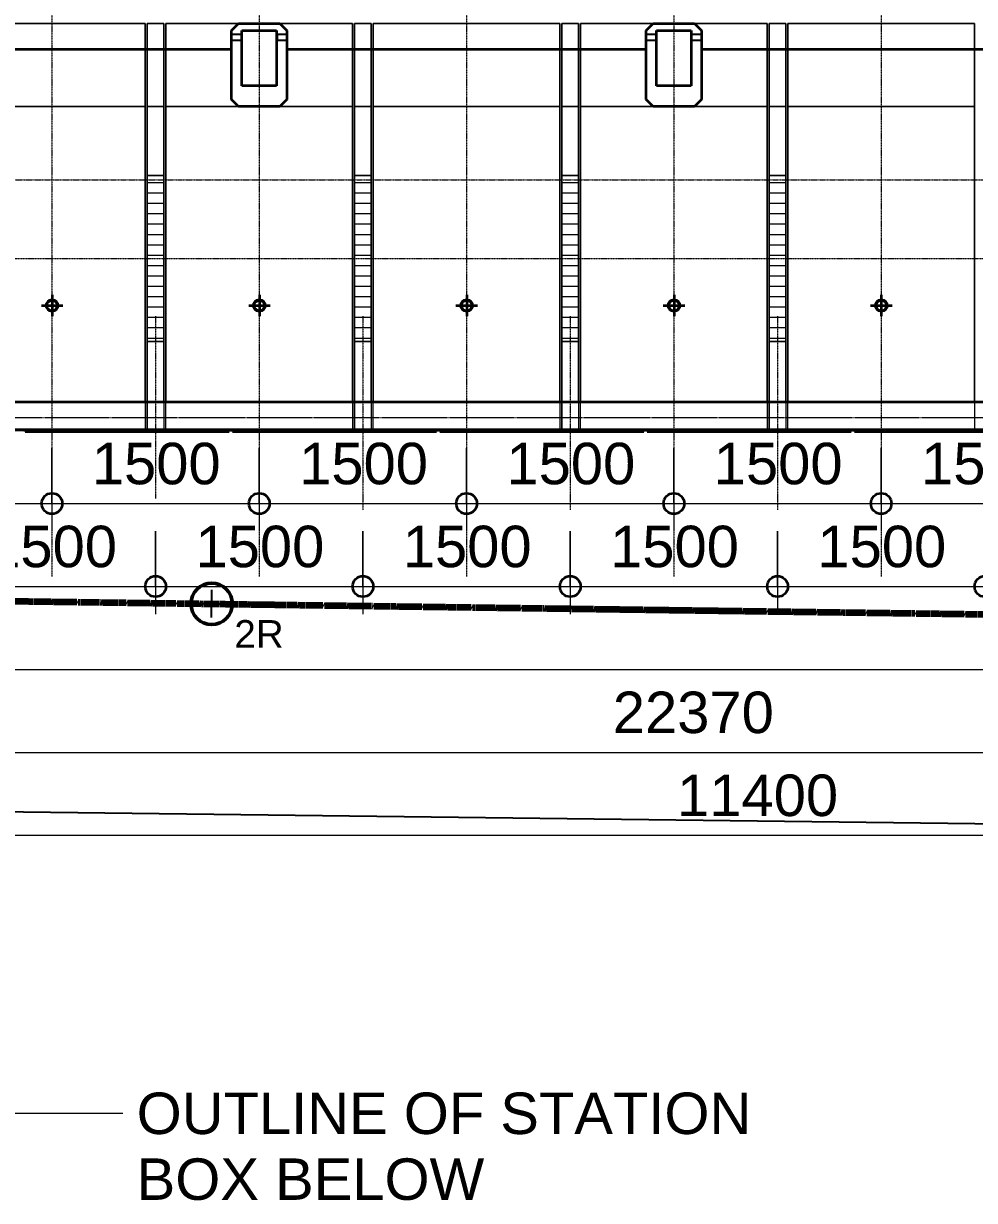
# Model space of a CAD drawing. Header units: millimetres. Extents: x -712454 to -640739, y -26917 to 7174.
# Drawn here: x -675888 to -669007, y -25697 to -17183 of the extents above; entities that cross this region are included whole.
import ezdxf

# ---------------------------------------------------------------- set-up
doc = ezdxf.new("R2010")
doc.units = ezdxf.units.MM
for name, pattern in [('DPA_Grid _ Level 100', [10, 5.5, -1.6, 1.3, -1.6]), ('DPA_Hidden 100', [7.2, 4.7, -2.5]), ('DPA_Hidden 50', [3, 2, -1]), ('DPA_ROW', [32.5, 15, -2.5, 5, -2.5, 5, -2.5])]:
    doc.linetypes.add(name, pattern=pattern)
for name, color, linetype, lineweight in [('A-ANNO-DIMS', 1, 'Continuous', 9), ('A-ANNO-DIMS-100', 1, 'Continuous', 9), ('A-ANNO-NOTE', 3, 'Continuous', 25), ('A-COLS-E', 1, 'Continuous', 35), ('A-COLS-HDLN', 2, 'Continuous', 9), ('A-DETL', 1, 'Continuous', 70), ('A-DETL-GENF', 2, 'Continuous', 25), ('A-FLOR-E', 2, 'Continuous', 35), ('A-GLAZ-CURT', 2, 'Continuous', 9), ('A-MASS', 2, 'Continuous', 35), ('C-PROP-LINE', 10, 'DPA_ROW', 100), ('E-LITE-EQPM', 2, 'Continuous', 35), ('G-ANNO-TEXT', 3, 'Continuous', 9), ('S-GRID', 251, 'Continuous', 9), ('WALL-E', 2, 'Continuous', 35)]:
    doc.layers.add(name, color=color, linetype=linetype, lineweight=lineweight)
doc.styles.add('Arial_2', font='arial.ttf', dxfattribs={"height": 300})
doc.styles.add('Arial_3', font='arial.ttf', dxfattribs={"height": 200})
doc.dimstyles.new('DPA-DIM-3_0_C-C', dxfattribs={"dimscale": 304.8, "dimtxt": 306.07782, "dimasz": 0.492126, "dimexe": 0.656168, "dimexo": 0.0625, "dimgap": 0.164042, "dimtad": 1, "dimdec": 0, "dimzin": 0, "dimdsep": 46, "dimtxsty": 'Arial_2', "dimblk1": 'DOTBLANK', "dimblk2": 'DOTBLANK', "dimsah": 1, "dimcen": 0.09, "dimdle": 0.656168, "dimadec": 8, "dimazin": 0, "dimtfac": 1, "dimtdec": 4, "dimtix": 1, "dimtmove": 0, "dimatfit": 3, "dimfxl": 1.312336, "dimfxlon": 1, "dimtvp": 1, "dimtolj": 1, "dimtzin": 0, "dimarcsym": 2})
doc.dimstyles.new('DPA-DIM-3_0_T-T', dxfattribs={"dimscale": 304.8, "dimtxt": 306.07782, "dimasz": 0.656168, "dimexe": 0.656168, "dimexo": 0.0625, "dimgap": 0.164042, "dimtad": 1, "dimdec": 0, "dimzin": 0, "dimdsep": 46, "dimtxsty": 'Arial_2', "dimblk1": 'OBLIQUE', "dimblk2": 'OBLIQUE', "dimsah": 1, "dimcen": 0.09, "dimdle": 0.656168, "dimadec": 8, "dimazin": 0, "dimtfac": 1, "dimtdec": 4, "dimtix": 1, "dimtmove": 0, "dimatfit": 3, "dimfxl": 1.312336, "dimfxlon": 1, "dimtvp": 1, "dimtolj": 1, "dimtzin": 0, "dimarcsym": 2})

# ---------------------------------------------------------------- blocks, each defined once
blk = doc.blocks.new('System Panel - Entrance Glazed 12mm-11964368-4213-01 ENLARGED ENTRANCE 3 GROUND LEVEL - REFLECTED CEILING PLAN')
at = {"layer": 'A-GLAZ-CURT'}
for p, q in [((-550, 6), (750, 6)), ((750, 6), (750, -6)), ((750, -6), (-550, -6))]:
    blk.add_line(p, q, dxfattribs=at)
blk = doc.blocks.new('System Panel - Entrance Glazed 12mm-V1-4213-01 ENLARGED ENTRANCE 3 GROUND LEVEL - REFLECTED CEILING PLAN')
at = {"layer": 'A-GLAZ-CURT'}
for p, q in [((-750, -6), (-750, 6)), ((-750, 6), (550, 6)), ((550, -6), (-750, -6))]:
    blk.add_line(p, q, dxfattribs=at)
blk = doc.blocks.new('DPA_Rectangular - 250 x 400 mm-11978455-4213-01 ENLARGED ENTRANCE 3 GROUND LEVEL - REFLECTED CEILING PLAN')
at = {"layer": 'A-COLS-E'}
for p, q in [((-200, -125), (-200, 125)), ((-200, 125), (200, 125)), ((200, 125), (200, -125)), ((200, -125), (-200, -125))]:
    blk.add_line(p, q, dxfattribs=at)
blk = doc.blocks.new('DPA_Rectangular Tuscan Column - Rectangular Tuscan Column-11935156-4213-01 ENLARGED ENTRANCE 3 GROUND LEVEL - REFLECTED CEILING PLAN')
at = {"layer": 'A-COLS-E'}
for p, q in [((-200, 250), (-150, 300)), ((-150, 300), (150, 300)), ((150, 300), (200, 250)), ((-200, -250), (-200, 250)), ((200, 250), (200, -250)), ((-150, -300), (-200, -250)), ((200, -250), (150, -300)), ((150, -300), (-150, -300))]:
    blk.add_line(p, q, dxfattribs=at)
at = {"layer": 'A-COLS-HDLN'}
for p, q in [((-200, 225), (-125, 225)), ((-200, 219), (-200, 225)), ((-131, 219), (-200, 219)), ((-200, 181), (-131, 181)), ((-200, 175), (-200, 181)), ((-125, 175), (-200, 175)), ((-131, 181), (-131, 219)), ((-125, 250), (125, 250)), ((-125, -150), (-125, 250)), ((-125, 225), (-125, 175)), ((125, 250), (125, -150)), ((125, 225), (200, 225)), ((125, 175), (125, 225)), ((200, 175), (125, 175)), ((131, 219), (131, 181)), ((200, 219), (131, 219)), ((131, 181), (200, 181)), ((200, 225), (200, 219)), ((200, 181), (200, 175)), ((125, -150), (-125, -150))]:
    blk.add_line(p, q, dxfattribs=at)
blk = doc.blocks.new('System Panel - Entrance Glazed 12mm-V23-4213-01 ENLARGED ENTRANCE 3 GROUND LEVEL - REFLECTED CEILING PLAN')
at = {"layer": 'A-GLAZ-CURT'}
for p, q in [((-550, 6), (750, 6)), ((750, 6), (750, -6)), ((750, -6), (-550, -6))]:
    blk.add_line(p, q, dxfattribs=at)
blk = doc.blocks.new('System Panel - Entrance Glazed 12mm-V24-4213-01 ENLARGED ENTRANCE 3 GROUND LEVEL - REFLECTED CEILING PLAN')
at = {"layer": 'A-GLAZ-CURT'}
for p, q in [((-750, -6), (-750, 6)), ((-750, 6), (550, 6)), ((550, -6), (-750, -6))]:
    blk.add_line(p, q, dxfattribs=at)
blk = doc.blocks.new('DPA_CP_Metal Ceiling Luminaire - Linear Luminaire Entrance-V46-4213-01 ENLARGED ENTRANCE 3 GROUND LEVEL - REFLECTED CEILING PLAN')
at = {"layer": 'A-GLAZ-CURT'}
h = blk.add_hatch(dxfattribs=at)
h.set_pattern_fill('FP_6', color=256, style=0, pattern_type=2)
h.set_pattern_definition([(0, (-679466.046, -16082.944), (0, -75), [])])
h.paths.add_polyline_path([(-680872.4, -16482.9), (-680872.4, -15282.9), (-680992.4, -15282.9), (-680992.4, -16482.9)])
for p, q in [((-680992.4, -15282.9), (-680992.4, -16482.9)), ((-680872.4, -15282.9), (-680992.4, -15282.9)), ((-680992.4, -15282.9), (-680872.4, -15282.9)), ((-680992.4, -16482.9), (-680992.4, -15282.9)), ((-680872.4, -16482.9), (-680872.4, -15282.9)), ((-680872.4, -15282.9), (-680872.4, -16482.9)), ((-680992.4, -16482.9), (-680872.4, -16482.9)), ((-680872.4, -16482.9), (-680992.4, -16482.9))]:
    blk.add_line(p, q, dxfattribs=at)
blk = doc.blocks.new('DPA_CP_Metal Ceiling Panel - Vertical Panel Entrance-12687177-4213-01 ENLARGED ENTRANCE 3 GROUND LEVEL - REFLECTED CEILING PLAN')
at = {"layer": 'A-GLAZ-CURT'}
for p, q in [((-679492.4, -17783), (-679372.4, -17783)), ((-679492.4, -17783), (-679492.4, -18283)), ((-679492.4, -17783), (-679492.4, -18283)), ((-679372.4, -17783), (-679492.4, -17783)), ((-679492.4, -17783), (-679372.4, -17783)), ((-679492.4, -18283), (-679492.4, -17783)), ((-679372.4, -17783), (-679372.4, -18283)), ((-679372.4, -18283), (-679372.4, -17783)), ((-679372.4, -17783), (-679372.4, -18283)), ((-679492.4, -18283), (-679372.4, -18283)), ((-679492.4, -18283), (-679372.4, -18283)), ((-679372.4, -18283), (-679492.4, -18283))]:
    blk.add_line(p, q, dxfattribs=at)
blk = doc.blocks.new('D1 - D1-12676964-4213-01 ENLARGED ENTRANCE 3 GROUND LEVEL - REFLECTED CEILING PLAN')
at = {"layer": 'A-DETL-GENF'}
for radius in [45, 40]:
    blk.add_circle((0, 0), radius, dxfattribs=at)
at = {"layer": 'E-LITE-EQPM'}
for p, q in [((-77.5, 0), (77.5, 0)), ((0, 77.5), (0, -77.5))]:
    blk.add_line(p, q, dxfattribs=at)
blk.add_circle((0, 0), 38, dxfattribs=at)
blk = doc.blocks.new('System Panel - DPA-AR_Metal Ceiling Rectangular Panel-V57-4213-01 ENLARGED ENTRANCE 3 GROUND LEVEL - REFLECTED CEILING PLAN')
at = {"layer": 'A-GLAZ-CURT'}
for p, q in [((-675007.4, -17183), (-676357.4, -17183)), ((-676357.4, -17183), (-676357.4, -17363.9)), ((-676357.4, -17363.9), (-676357.4, -17183)), ((-676357.4, -17183), (-675007.4, -17183)), ((-675007.4, -17363.9), (-675007.4, -17183)), ((-675007.4, -17183), (-675007.4, -17363.9)), ((-676357.4, -17375.9), (-676357.4, -17783)), ((-676357.4, -17783), (-676357.4, -17375.9)), ((-675007.4, -17783), (-675007.4, -17375.9)), ((-675007.4, -17375.9), (-675007.4, -17783)), ((-676357.4, -17783), (-675007.4, -17783)), ((-675007.4, -17783), (-676357.4, -17783))]:
    blk.add_line(p, q, dxfattribs=at)
blk = doc.blocks.new('DPA_CP_Metal Ceiling Panel - Vertical Panel Entrance-V58-4213-01 ENLARGED ENTRANCE 3 GROUND LEVEL - REFLECTED CEILING PLAN')
at = {"layer": 'A-GLAZ-CURT'}
for p, q in [((-676492.4, -17183), (-676372.4, -17183)), ((-676492.4, -17183), (-676492.4, -17363.9)), ((-676492.4, -17183), (-676492.4, -17363.9)), ((-676372.4, -17183), (-676492.4, -17183)), ((-676492.4, -17183), (-676372.4, -17183)), ((-676492.4, -17363.9), (-676492.4, -17183)), ((-676372.4, -17183), (-676372.4, -17363.9)), ((-676372.4, -17363.9), (-676372.4, -17183)), ((-676372.4, -17183), (-676372.4, -17363.9)), ((-676492.4, -17375.9), (-676492.4, -17783)), ((-676492.4, -17375.9), (-676492.4, -17783)), ((-676492.4, -17783), (-676492.4, -17375.9)), ((-676372.4, -17375.9), (-676372.4, -17783)), ((-676372.4, -17783), (-676372.4, -17375.9)), ((-676372.4, -17375.9), (-676372.4, -17783)), ((-676492.4, -17783), (-676372.4, -17783)), ((-676492.4, -17783), (-676372.4, -17783)), ((-676372.4, -17783), (-676492.4, -17783))]:
    blk.add_line(p, q, dxfattribs=at)
blk = doc.blocks.new('System Panel - DPA-AR_Metal Ceiling Rectangular Panel-V59-4213-01 ENLARGED ENTRANCE 3 GROUND LEVEL - REFLECTED CEILING PLAN')
at = {"layer": 'A-GLAZ-CURT'}
for p, q in [((-676507.4, -17183), (-677857.4, -17183)), ((-677857.4, -17183), (-677857.4, -17363.9)), ((-677857.4, -17363.9), (-677857.4, -17183)), ((-677857.4, -17183), (-676507.4, -17183)), ((-676507.4, -17363.9), (-676507.4, -17183)), ((-676507.4, -17183), (-676507.4, -17363.9)), ((-677857.4, -17375.9), (-677857.4, -17783)), ((-677857.4, -17783), (-677857.4, -17375.9)), ((-676507.4, -17783), (-676507.4, -17375.9)), ((-676507.4, -17375.9), (-676507.4, -17783)), ((-677857.4, -17783), (-676507.4, -17783)), ((-676507.4, -17783), (-677857.4, -17783))]:
    blk.add_line(p, q, dxfattribs=at)
blk = doc.blocks.new('System Panel - DPA-AR_Metal Ceiling Rectangular Panel-16084403-4213-01 ENLARGED ENTRANCE 3 GROUND LEVEL - REFLECTED CEILING PLAN')
at = {"layer": 'A-GLAZ-CURT'}
for p, q in [((-678007.4, -17783), (-679357.4, -17783)), ((-679357.4, -17783), (-679357.4, -19923)), ((-679357.4, -20123), (-679357.4, -17783)), ((-679357.4, -17783), (-678007.4, -17783)), ((-678007.4, -19923), (-678007.4, -17783)), ((-678007.4, -17783), (-678007.4, -20123)), ((-679357.4, -20123), (-678007.4, -20123)), ((-678007.4, -20123), (-679357.4, -20123))]:
    blk.add_line(p, q, dxfattribs=at)
blk = doc.blocks.new('DPA_CP_Metal Ceiling Panel - Vertical Panel Entrance-16084103-4213-01 ENLARGED ENTRANCE 3 GROUND LEVEL - REFLECTED CEILING PLAN')
at = {"layer": 'A-GLAZ-CURT'}
for p, q in [((-680992.4, -19483), (-680872.4, -19483)), ((-680992.4, -19483), (-680992.4, -20123)), ((-680992.4, -19483), (-680992.4, -19923)), ((-680872.4, -19483), (-680992.4, -19483)), ((-680992.4, -19483), (-680872.4, -19483)), ((-680992.4, -20123), (-680992.4, -19483)), ((-680872.4, -19483), (-680872.4, -20123)), ((-680872.4, -19923), (-680872.4, -19483)), ((-680872.4, -19483), (-680872.4, -20123)), ((-680992.4, -20123), (-680872.4, -20123)), ((-680992.4, -20123), (-680872.4, -20123)), ((-680872.4, -20123), (-680992.4, -20123))]:
    blk.add_line(p, q, dxfattribs=at)
blk = doc.blocks.new('Family - ___-5116072-4213-01 ENLARGED ENTRANCE 3 GROUND LEVEL - REFLECTED CEILING PLAN')
at = {"layer": 'C-PROP-LINE'}
for p, q in [((-686443.5, -21219.1), (-674523.8, -21380.7)), ((-674523.8, -21380.7), (-645335.9, -21775.4))]:
    blk.add_line(p, q, dxfattribs=at)
blk = doc.blocks.new('DPA_GM_ROW_Node - Small-3986038-4213-01 ENLARGED ENTRANCE 3 GROUND LEVEL - REFLECTED CEILING PLAN')
at = {"layer": 'A-ANNO-NOTE'}
for p, q in [((0, 1), (0, 0)), ((0, 0), (-1, 0)), ((0, 0), (1, 0)), ((0, -1), (0, 0))]:
    blk.add_line(p, q, dxfattribs=at)
at = {"layer": 'A-ANNO-NOTE', "lineweight": 50}
blk.add_circle((0, 0), 1.5, dxfattribs=at)
blk = doc.blocks.new('DIMBLOCK8-4213-01 ENLARGED ENTRANCE 3 GROUND LEVEL - REFLECTED CEILING PLAN')
at = {"layer": 'A-ANNO-DIMS-100'}
for p, q in [((-676282.4, -22655.3), (-676282.4, -23255.3)), ((-676282.4, -23055.3), (-676282.4, -22655.3)), ((-664882.4, -22655.3), (-664882.4, -23255.3)), ((-664882.4, -23055.3), (-664882.4, -22655.3)), ((-676482.4, -23055.3), (-664682.4, -23055.3))]:
    blk.add_line(p, q, dxfattribs=at)
at = {"layer": 'A-ANNO-DIMS-100', "lineweight": 35}
for centre in [(-676282.4, -23055.3), (-664882.4, -23055.3)]:
    blk.add_circle(centre, 75, dxfattribs=at)
at = {"layer": 'A-ANNO-DIMS-100', "color": 0, "insert": (-671159.2, -22615.8), "char_height": 300, "width": 1384.414, "attachment_point": 1, "line_spacing_factor": 0.941778, "style": 'Arial_2'}
blk.add_mtext('11400', dxfattribs=at)
blk = doc.blocks.new('_DotBlank')
at = {"color": 0, "linetype": 'ByBlock', "lineweight": -2}
blk.add_line((-0.5, 0), (-1, 0), dxfattribs=at)
blk.add_circle((0, 0), 0.5, dxfattribs=at)
blk = doc.blocks.new('DIMBLOCK22-4213-01 ENLARGED ENTRANCE 3 GROUND LEVEL - REFLECTED CEILING PLAN')
at = {"layer": 'A-ANNO-DIMS-100'}
for p, q in [((-682232.4, -22055.3), (-682232.4, -22655.3)), ((-682232.4, -22455.3), (-682232.4, -22055.3)), ((-659862.4, -22055.3), (-659862.4, -22655.3)), ((-659862.4, -22455.3), (-659862.4, -22055.3)), ((-682232.4, -22455.3), (-659862.4, -22455.3))]:
    blk.add_line(p, q, dxfattribs=at)
at = {"layer": 'A-ANNO-DIMS-100', "lineweight": 35}
for p, q in [((-682232.4, -22455.3), (-682132.4, -22355.3)), ((-659862.4, -22455.3), (-659762.4, -22355.3)), ((-682232.4, -22455.3), (-682332.4, -22555.3)), ((-659862.4, -22455.3), (-659962.4, -22555.3))]:
    blk.add_line(p, q, dxfattribs=at)
at = {"layer": 'A-ANNO-DIMS-100', "color": 0, "insert": (-671624.2, -22015.8), "char_height": 300, "width": 1384.414, "attachment_point": 1, "line_spacing_factor": 0.941778, "style": 'Arial_2'}
blk.add_mtext('22370', dxfattribs=at)
blk = doc.blocks.new('_Oblique')
at = {"color": 0, "linetype": 'ByBlock', "lineweight": -2}
blk.add_line((-0.5, -0.5), (0.5, 0.5), dxfattribs=at)
blk = doc.blocks.new('DIMBLOCK69-4213-01 ENLARGED ENTRANCE 3 GROUND LEVEL - REFLECTED CEILING PLAN')
at = {"layer": 'A-ANNO-DIMS-100'}
for p, q in [((-677182.4, -20255.3), (-677182.4, -20855.3)), ((-677182.4, -20655.3), (-677182.4, -20255.3)), ((-675682.4, -20255.3), (-675682.4, -20855.3)), ((-675682.4, -20655.3), (-675682.4, -20255.3)), ((-677182.4, -20655.3), (-675682.4, -20655.3))]:
    blk.add_line(p, q, dxfattribs=at)
at = {"layer": 'A-ANNO-DIMS-100', "lineweight": 35}
for centre in [(-677182.4, -20655.3), (-675682.4, -20655.3)]:
    blk.add_circle(centre, 75, dxfattribs=at)
at = {"layer": 'A-ANNO-DIMS-100', "color": 0, "insert": (-676893.8, -20215.8), "char_height": 300, "width": 1107.531, "attachment_point": 1, "line_spacing_factor": 0.941778, "style": 'Arial_2'}
blk.add_mtext('1500', dxfattribs=at)
blk = doc.blocks.new('DIMBLOCK70-4213-01 ENLARGED ENTRANCE 3 GROUND LEVEL - REFLECTED CEILING PLAN')
at = {"layer": 'A-ANNO-DIMS-100'}
for p, q in [((-675682.4, -20255.3), (-675682.4, -20855.3)), ((-675682.4, -20655.3), (-675682.4, -20255.3)), ((-674182.4, -20255.3), (-674182.4, -20855.3)), ((-674182.4, -20655.3), (-674182.4, -20255.3)), ((-675682.4, -20655.3), (-674182.4, -20655.3))]:
    blk.add_line(p, q, dxfattribs=at)
at = {"layer": 'A-ANNO-DIMS-100', "lineweight": 35}
for centre in [(-675682.4, -20655.3), (-674182.4, -20655.3)]:
    blk.add_circle(centre, 75, dxfattribs=at)
at = {"layer": 'A-ANNO-DIMS-100', "color": 0, "insert": (-675393.8, -20215.8), "char_height": 300, "width": 1107.531, "attachment_point": 1, "line_spacing_factor": 0.941778, "style": 'Arial_2'}
blk.add_mtext('1500', dxfattribs=at)
blk = doc.blocks.new('DIMBLOCK71-4213-01 ENLARGED ENTRANCE 3 GROUND LEVEL - REFLECTED CEILING PLAN')
at = {"layer": 'A-ANNO-DIMS-100'}
for p, q in [((-674182.4, -20255.3), (-674182.4, -20855.3)), ((-674182.4, -20655.3), (-674182.4, -20255.3)), ((-672682.4, -20255.3), (-672682.4, -20855.3)), ((-672682.4, -20655.3), (-672682.4, -20255.3)), ((-674182.4, -20655.3), (-672682.4, -20655.3))]:
    blk.add_line(p, q, dxfattribs=at)
at = {"layer": 'A-ANNO-DIMS-100', "lineweight": 35}
for centre in [(-674182.4, -20655.3), (-672682.4, -20655.3)]:
    blk.add_circle(centre, 75, dxfattribs=at)
at = {"layer": 'A-ANNO-DIMS-100', "color": 0, "insert": (-673893.8, -20215.8), "char_height": 300, "width": 1107.531, "attachment_point": 1, "line_spacing_factor": 0.941778, "style": 'Arial_2'}
blk.add_mtext('1500', dxfattribs=at)
blk = doc.blocks.new('DIMBLOCK72-4213-01 ENLARGED ENTRANCE 3 GROUND LEVEL - REFLECTED CEILING PLAN')
at = {"layer": 'A-ANNO-DIMS-100'}
for p, q in [((-672682.4, -20255.3), (-672682.4, -20855.3)), ((-672682.4, -20655.3), (-672682.4, -20255.3)), ((-671182.4, -20255.3), (-671182.4, -20855.3)), ((-671182.4, -20655.3), (-671182.4, -20255.3)), ((-672682.4, -20655.3), (-671182.4, -20655.3))]:
    blk.add_line(p, q, dxfattribs=at)
at = {"layer": 'A-ANNO-DIMS-100', "lineweight": 35}
for centre in [(-672682.4, -20655.3), (-671182.4, -20655.3)]:
    blk.add_circle(centre, 75, dxfattribs=at)
at = {"layer": 'A-ANNO-DIMS-100', "color": 0, "insert": (-672393.8, -20215.8), "char_height": 300, "width": 1107.531, "attachment_point": 1, "line_spacing_factor": 0.941778, "style": 'Arial_2'}
blk.add_mtext('1500', dxfattribs=at)
blk = doc.blocks.new('DIMBLOCK73-4213-01 ENLARGED ENTRANCE 3 GROUND LEVEL - REFLECTED CEILING PLAN')
at = {"layer": 'A-ANNO-DIMS-100'}
for p, q in [((-671182.4, -20255.3), (-671182.4, -20855.3)), ((-671182.4, -20655.3), (-671182.4, -20255.3)), ((-669682.4, -20255.3), (-669682.4, -20855.3)), ((-669682.4, -20655.3), (-669682.4, -20255.3)), ((-671182.4, -20655.3), (-669682.4, -20655.3))]:
    blk.add_line(p, q, dxfattribs=at)
at = {"layer": 'A-ANNO-DIMS-100', "lineweight": 35}
for centre in [(-671182.4, -20655.3), (-669682.4, -20655.3)]:
    blk.add_circle(centre, 75, dxfattribs=at)
at = {"layer": 'A-ANNO-DIMS-100', "color": 0, "insert": (-670893.8, -20215.8), "char_height": 300, "width": 1107.531, "attachment_point": 1, "line_spacing_factor": 0.941778, "style": 'Arial_2'}
blk.add_mtext('1500', dxfattribs=at)
blk = doc.blocks.new('DIMBLOCK74-4213-01 ENLARGED ENTRANCE 3 GROUND LEVEL - REFLECTED CEILING PLAN')
at = {"layer": 'A-ANNO-DIMS-100'}
for p, q in [((-669682.4, -20255.3), (-669682.4, -20855.3)), ((-669682.4, -20655.3), (-669682.4, -20255.3)), ((-668182.4, -20255.3), (-668182.4, -20855.3)), ((-668182.4, -20655.3), (-668182.4, -20255.3)), ((-669682.4, -20655.3), (-668182.4, -20655.3))]:
    blk.add_line(p, q, dxfattribs=at)
at = {"layer": 'A-ANNO-DIMS-100', "lineweight": 35}
for centre in [(-669682.4, -20655.3), (-668182.4, -20655.3)]:
    blk.add_circle(centre, 75, dxfattribs=at)
at = {"layer": 'A-ANNO-DIMS-100', "color": 0, "insert": (-669393.8, -20215.8), "char_height": 300, "width": 1107.531, "attachment_point": 1, "line_spacing_factor": 0.941778, "style": 'Arial_2'}
blk.add_mtext('1500', dxfattribs=at)
blk = doc.blocks.new('DIMBLOCK147-4213-01 ENLARGED ENTRANCE 3 GROUND LEVEL - REFLECTED CEILING PLAN')
at = {"layer": 'A-ANNO-DIMS-100'}
for p, q in [((-693415.4, -21455.3), (-693415.4, -22055.3)), ((-693415.4, -21855.3), (-693415.4, -21455.3)), ((-659862.4, -21455.3), (-659862.4, -22055.3)), ((-659862.4, -21855.3), (-659862.4, -21455.3)), ((-693615.4, -21855.3), (-659662.4, -21855.3))]:
    blk.add_line(p, q, dxfattribs=at)
at = {"layer": 'A-ANNO-DIMS-100', "lineweight": 35}
for p, q in [((-693415.4, -21855.3), (-693315.4, -21755.3)), ((-659862.4, -21855.3), (-659762.4, -21755.3)), ((-693415.4, -21855.3), (-693515.4, -21955.3)), ((-659862.4, -21855.3), (-659962.4, -21955.3))]:
    blk.add_line(p, q, dxfattribs=at)
at = {"layer": 'A-ANNO-DIMS-100', "color": 0, "insert": (-677215.7, -21415.8), "char_height": 300, "width": 1384.414, "attachment_point": 1, "line_spacing_factor": 0.941778, "style": 'Arial_2'}
blk.add_mtext('33553', dxfattribs=at)
blk = doc.blocks.new('DIMBLOCK179-4213-01 ENLARGED ENTRANCE 3 GROUND LEVEL - REFLECTED CEILING PLAN')
at = {"layer": 'A-ANNO-DIMS-100'}
for p, q in [((-676432.4, -20855.3), (-676432.4, -21455.3)), ((-676432.4, -21255.3), (-676432.4, -20855.3)), ((-674932.4, -20855.3), (-674932.4, -21455.3)), ((-674932.4, -21255.3), (-674932.4, -20855.3)), ((-676432.4, -21255.3), (-674932.4, -21255.3))]:
    blk.add_line(p, q, dxfattribs=at)
at = {"layer": 'A-ANNO-DIMS-100', "lineweight": 35}
for centre in [(-676432.4, -21255.3), (-674932.4, -21255.3)]:
    blk.add_circle(centre, 75, dxfattribs=at)
at = {"layer": 'A-ANNO-DIMS-100', "color": 0, "insert": (-676143.8, -20815.8), "char_height": 300, "width": 1107.531, "attachment_point": 1, "line_spacing_factor": 0.941778, "style": 'Arial_2'}
blk.add_mtext('1500', dxfattribs=at)
blk = doc.blocks.new('DIMBLOCK180-4213-01 ENLARGED ENTRANCE 3 GROUND LEVEL - REFLECTED CEILING PLAN')
at = {"layer": 'A-ANNO-DIMS-100'}
for p, q in [((-674932.4, -20855.3), (-674932.4, -21455.3)), ((-674932.4, -21255.3), (-674932.4, -20855.3)), ((-673432.4, -20855.3), (-673432.4, -21455.3)), ((-673432.4, -21255.3), (-673432.4, -20855.3)), ((-674932.4, -21255.3), (-673432.4, -21255.3))]:
    blk.add_line(p, q, dxfattribs=at)
at = {"layer": 'A-ANNO-DIMS-100', "lineweight": 35}
for centre in [(-674932.4, -21255.3), (-673432.4, -21255.3)]:
    blk.add_circle(centre, 75, dxfattribs=at)
at = {"layer": 'A-ANNO-DIMS-100', "color": 0, "insert": (-674643.8, -20815.8), "char_height": 300, "width": 1107.531, "attachment_point": 1, "line_spacing_factor": 0.941778, "style": 'Arial_2'}
blk.add_mtext('1500', dxfattribs=at)
blk = doc.blocks.new('DIMBLOCK181-4213-01 ENLARGED ENTRANCE 3 GROUND LEVEL - REFLECTED CEILING PLAN')
at = {"layer": 'A-ANNO-DIMS-100'}
for p, q in [((-673432.4, -20855.3), (-673432.4, -21455.3)), ((-673432.4, -21255.3), (-673432.4, -20855.3)), ((-671932.4, -20855.3), (-671932.4, -21455.3)), ((-671932.4, -21255.3), (-671932.4, -20855.3)), ((-673432.4, -21255.3), (-671932.4, -21255.3))]:
    blk.add_line(p, q, dxfattribs=at)
at = {"layer": 'A-ANNO-DIMS-100', "lineweight": 35}
for centre in [(-673432.4, -21255.3), (-671932.4, -21255.3)]:
    blk.add_circle(centre, 75, dxfattribs=at)
at = {"layer": 'A-ANNO-DIMS-100', "color": 0, "insert": (-673143.8, -20815.8), "char_height": 300, "width": 1107.531, "attachment_point": 1, "line_spacing_factor": 0.941778, "style": 'Arial_2'}
blk.add_mtext('1500', dxfattribs=at)
blk = doc.blocks.new('DIMBLOCK182-4213-01 ENLARGED ENTRANCE 3 GROUND LEVEL - REFLECTED CEILING PLAN')
at = {"layer": 'A-ANNO-DIMS-100'}
for p, q in [((-671932.4, -20855.3), (-671932.4, -21455.3)), ((-671932.4, -21255.3), (-671932.4, -20855.3)), ((-670432.4, -20855.3), (-670432.4, -21455.3)), ((-670432.4, -21255.3), (-670432.4, -20855.3)), ((-671932.4, -21255.3), (-670432.4, -21255.3))]:
    blk.add_line(p, q, dxfattribs=at)
at = {"layer": 'A-ANNO-DIMS-100', "lineweight": 35}
for centre in [(-671932.4, -21255.3), (-670432.4, -21255.3)]:
    blk.add_circle(centre, 75, dxfattribs=at)
at = {"layer": 'A-ANNO-DIMS-100', "color": 0, "insert": (-671643.8, -20815.8), "char_height": 300, "width": 1107.531, "attachment_point": 1, "line_spacing_factor": 0.941778, "style": 'Arial_2'}
blk.add_mtext('1500', dxfattribs=at)
blk = doc.blocks.new('DIMBLOCK183-4213-01 ENLARGED ENTRANCE 3 GROUND LEVEL - REFLECTED CEILING PLAN')
at = {"layer": 'A-ANNO-DIMS-100'}
for p, q in [((-670432.4, -20855.3), (-670432.4, -21455.3)), ((-670432.4, -21255.3), (-670432.4, -20855.3)), ((-668932.4, -20855.3), (-668932.4, -21455.3)), ((-668932.4, -21255.3), (-668932.4, -20855.3)), ((-670432.4, -21255.3), (-668932.4, -21255.3))]:
    blk.add_line(p, q, dxfattribs=at)
at = {"layer": 'A-ANNO-DIMS-100', "lineweight": 35}
for centre in [(-670432.4, -21255.3), (-668932.4, -21255.3)]:
    blk.add_circle(centre, 75, dxfattribs=at)
at = {"layer": 'A-ANNO-DIMS-100', "color": 0, "insert": (-670143.8, -20815.8), "char_height": 300, "width": 1107.531, "attachment_point": 1, "line_spacing_factor": 0.941778, "style": 'Arial_2'}
blk.add_mtext('1500', dxfattribs=at)

msp = doc.modelspace()

# ---------------------------------------------------------------- linework, layer by layer
at = {"layer": 'A-DETL', "color": 8, "linetype": 'DPA_Hidden 50', "lineweight": 9}
for p, q in [((-675682.4, -6258), (-675682.4, -21183)), ((-674182.4, -6258), (-674182.4, -21183)), ((-672682.4, -6258), (-672682.4, -21183)), ((-671182.4, -12183), (-671182.4, -21183)), ((-669682.4, -12183), (-669682.4, -21183)), ((-682232.4, -18883), (-657482.4, -18883)), ((-674932.4, -19300.5), (-674932.4, -20620.5)), ((-673432.4, -19300.5), (-673432.4, -20700.5)), ((-671932.4, -19300.5), (-671932.4, -20700.5)), ((-670432.4, -19300.5), (-670432.4, -20700.5))]:
    msp.add_line(p, q, dxfattribs=at)
at = {"layer": 'A-DETL', "linetype": 'DPA_Hidden 100', "lineweight": 9}
msp.add_line((-699137.4, -20033), (-652322.4, -20033), dxfattribs=at)
at = {"layer": 'A-FLOR-E'}
for p, q in [((-660060.9, -20123), (-693305.4, -20123)), ((-693305.4, -20123), (-660060.9, -20123))]:
    msp.add_line(p, q, dxfattribs=at)
at = {"layer": 'A-MASS', "lineweight": 25}
msp.add_line((-695788.6, -22638), (-657176, -23117.8), dxfattribs=at)
at = {"layer": 'G-ANNO-TEXT', "color": 50}
msp.add_line((-678442.4, -25066.3), (-675169.3, -25066.3), dxfattribs=at)
at = {"layer": 'S-GRID', "linetype": 'DPA_Grid _ Level 100'}
msp.add_line((-711553.5, -18313), (-641560, -18313), dxfattribs=at)
at = {"layer": 'WALL-E'}
for p, q in [((-660135.9, -19923), (-693205.4, -19923)), ((-693405.4, -20123), (-660135.9, -20123)), ((-660135.9, -20123), (-693405.4, -20123)), ((-675875.4, -20123), (-674400.4, -20123)), ((-674400.4, -20123), (-675875.4, -20123)), ((-675875.4, -20133), (-675875.4, -20123)), ((-675875.4, -20123), (-675875.4, -20133)), ((-675875.4, -20133), (-674400.4, -20133)), ((-674400.4, -20133), (-675875.4, -20133)), ((-674400.4, -20123), (-674400.4, -20133)), ((-674400.4, -20133), (-674400.4, -20123)), ((-674375.4, -20123), (-672900.4, -20123)), ((-672900.4, -20123), (-674375.4, -20123)), ((-674375.4, -20133), (-674375.4, -20123)), ((-674375.4, -20123), (-674375.4, -20133)), ((-674375.4, -20133), (-672900.4, -20133)), ((-672900.4, -20133), (-674375.4, -20133)), ((-672900.4, -20123), (-672900.4, -20133)), ((-672900.4, -20133), (-672900.4, -20123)), ((-672875.4, -20123), (-671400.4, -20123)), ((-671400.4, -20123), (-672875.4, -20123)), ((-672875.4, -20133), (-672875.4, -20123)), ((-672875.4, -20123), (-672875.4, -20133)), ((-672875.4, -20133), (-671400.4, -20133)), ((-671400.4, -20133), (-672875.4, -20133)), ((-671400.4, -20123), (-671400.4, -20133)), ((-671400.4, -20133), (-671400.4, -20123)), ((-671375.4, -20123), (-669900.4, -20123)), ((-669900.4, -20123), (-671375.4, -20123)), ((-671375.4, -20133), (-671375.4, -20123)), ((-671375.4, -20123), (-671375.4, -20133)), ((-671375.4, -20133), (-669900.4, -20133)), ((-669900.4, -20133), (-671375.4, -20133)), ((-669900.4, -20123), (-669900.4, -20133)), ((-669900.4, -20133), (-669900.4, -20123)), ((-669875.4, -20123), (-668400.4, -20123)), ((-668400.4, -20123), (-669875.4, -20123)), ((-669875.4, -20133), (-669875.4, -20123)), ((-669875.4, -20123), (-669875.4, -20133)), ((-669875.4, -20133), (-668400.4, -20133)), ((-668400.4, -20133), (-669875.4, -20133))]:
    msp.add_line(p, q, dxfattribs=at)

# ---------------------------------------------------------------- block references
at = {"layer": 'A-ANNO-NOTE', "xscale": 100, "yscale": 100, "zscale": 100}
msp.add_blockref('DPA_GM_ROW_Node - Small-3986038-4213-01 ENLARGED ENTRANCE 3 GROUND LEVEL - REFLECTED CEILING PLAN', (-674526.7, -21380.7), dxfattribs=at)
at = {"layer": 'A-COLS-E'}
for p in [(-674182.4, -17483), (-671182.4, -17483)]:
    msp.add_blockref('DPA_Rectangular Tuscan Column - Rectangular Tuscan Column-11935156-4213-01 ENLARGED ENTRANCE 3 GROUND LEVEL - REFLECTED CEILING PLAN', p, dxfattribs=at)
at = {"layer": 'A-COLS-E', "rotation": 269.999999999999}
for p in [(-674182.4, -17433), (-671182.4, -17433)]:
    msp.add_blockref('DPA_Rectangular - 250 x 400 mm-11978455-4213-01 ENLARGED ENTRANCE 3 GROUND LEVEL - REFLECTED CEILING PLAN', p, dxfattribs=at)
at = {"layer": 'A-GLAZ-CURT'}
for name, p in [('System Panel - DPA-AR_Metal Ceiling Rectangular Panel-V57-4213-01 ENLARGED ENTRANCE 3 GROUND LEVEL - REFLECTED CEILING PLAN', (0, 0)), ('DPA_CP_Metal Ceiling Panel - Vertical Panel Entrance-V58-4213-01 ENLARGED ENTRANCE 3 GROUND LEVEL - REFLECTED CEILING PLAN', (1500, 0)), ('System Panel - DPA-AR_Metal Ceiling Rectangular Panel-V59-4213-01 ENLARGED ENTRANCE 3 GROUND LEVEL - REFLECTED CEILING PLAN', (3000, 0)), ('DPA_CP_Metal Ceiling Panel - Vertical Panel Entrance-V58-4213-01 ENLARGED ENTRANCE 3 GROUND LEVEL - REFLECTED CEILING PLAN', (3000, 0)), ('System Panel - DPA-AR_Metal Ceiling Rectangular Panel-V57-4213-01 ENLARGED ENTRANCE 3 GROUND LEVEL - REFLECTED CEILING PLAN', (3000, 0)), ('DPA_CP_Metal Ceiling Panel - Vertical Panel Entrance-V58-4213-01 ENLARGED ENTRANCE 3 GROUND LEVEL - REFLECTED CEILING PLAN', (4500, 0)), ('System Panel - DPA-AR_Metal Ceiling Rectangular Panel-V59-4213-01 ENLARGED ENTRANCE 3 GROUND LEVEL - REFLECTED CEILING PLAN', (6000, 0)), ('DPA_CP_Metal Ceiling Panel - Vertical Panel Entrance-V58-4213-01 ENLARGED ENTRANCE 3 GROUND LEVEL - REFLECTED CEILING PLAN', (6000, 0)), ('System Panel - DPA-AR_Metal Ceiling Rectangular Panel-V57-4213-01 ENLARGED ENTRANCE 3 GROUND LEVEL - REFLECTED CEILING PLAN', (6000, 0)), ('System Panel - DPA-AR_Metal Ceiling Rectangular Panel-16084403-4213-01 ENLARGED ENTRANCE 3 GROUND LEVEL - REFLECTED CEILING PLAN', (3000, 0)), ('DPA_CP_Metal Ceiling Panel - Vertical Panel Entrance-12687177-4213-01 ENLARGED ENTRANCE 3 GROUND LEVEL - REFLECTED CEILING PLAN', (4500, 0)), ('System Panel - DPA-AR_Metal Ceiling Rectangular Panel-16084403-4213-01 ENLARGED ENTRANCE 3 GROUND LEVEL - REFLECTED CEILING PLAN', (4500, 0)), ('DPA_CP_Metal Ceiling Panel - Vertical Panel Entrance-12687177-4213-01 ENLARGED ENTRANCE 3 GROUND LEVEL - REFLECTED CEILING PLAN', (6000, 0)), ('System Panel - DPA-AR_Metal Ceiling Rectangular Panel-16084403-4213-01 ENLARGED ENTRANCE 3 GROUND LEVEL - REFLECTED CEILING PLAN', (6000, 0)), ('DPA_CP_Metal Ceiling Panel - Vertical Panel Entrance-12687177-4213-01 ENLARGED ENTRANCE 3 GROUND LEVEL - REFLECTED CEILING PLAN', (7500, 0)), ('System Panel - DPA-AR_Metal Ceiling Rectangular Panel-16084403-4213-01 ENLARGED ENTRANCE 3 GROUND LEVEL - REFLECTED CEILING PLAN', (7500, 0)), ('DPA_CP_Metal Ceiling Panel - Vertical Panel Entrance-12687177-4213-01 ENLARGED ENTRANCE 3 GROUND LEVEL - REFLECTED CEILING PLAN', (9000, 0)), ('System Panel - DPA-AR_Metal Ceiling Rectangular Panel-16084403-4213-01 ENLARGED ENTRANCE 3 GROUND LEVEL - REFLECTED CEILING PLAN', (9000, 0)), ('DPA_CP_Metal Ceiling Luminaire - Linear Luminaire Entrance-V46-4213-01 ENLARGED ENTRANCE 3 GROUND LEVEL - REFLECTED CEILING PLAN', (6000, -3000)), ('DPA_CP_Metal Ceiling Luminaire - Linear Luminaire Entrance-V46-4213-01 ENLARGED ENTRANCE 3 GROUND LEVEL - REFLECTED CEILING PLAN', (7500, -3000)), ('DPA_CP_Metal Ceiling Luminaire - Linear Luminaire Entrance-V46-4213-01 ENLARGED ENTRANCE 3 GROUND LEVEL - REFLECTED CEILING PLAN', (9000, -3000)), ('DPA_CP_Metal Ceiling Luminaire - Linear Luminaire Entrance-V46-4213-01 ENLARGED ENTRANCE 3 GROUND LEVEL - REFLECTED CEILING PLAN', (10500, -3000)), ('DPA_CP_Metal Ceiling Panel - Vertical Panel Entrance-16084103-4213-01 ENLARGED ENTRANCE 3 GROUND LEVEL - REFLECTED CEILING PLAN', (6000, 0)), ('DPA_CP_Metal Ceiling Panel - Vertical Panel Entrance-16084103-4213-01 ENLARGED ENTRANCE 3 GROUND LEVEL - REFLECTED CEILING PLAN', (7500, 0)), ('DPA_CP_Metal Ceiling Panel - Vertical Panel Entrance-16084103-4213-01 ENLARGED ENTRANCE 3 GROUND LEVEL - REFLECTED CEILING PLAN', (9000, 0)), ('DPA_CP_Metal Ceiling Panel - Vertical Panel Entrance-16084103-4213-01 ENLARGED ENTRANCE 3 GROUND LEVEL - REFLECTED CEILING PLAN', (10500, 0))]:
    msp.add_blockref(name, p, dxfattribs=at)
at = {"layer": 'A-GLAZ-CURT', "rotation": 180}
for name, p in [('System Panel - Entrance Glazed 12mm-V1-4213-01 ENLARGED ENTRANCE 3 GROUND LEVEL - REFLECTED CEILING PLAN', (-676432.4, -17369.9)), ('System Panel - Entrance Glazed 12mm-11964368-4213-01 ENLARGED ENTRANCE 3 GROUND LEVEL - REFLECTED CEILING PLAN', (-674932.4, -17369.9)), ('System Panel - Entrance Glazed 12mm-V1-4213-01 ENLARGED ENTRANCE 3 GROUND LEVEL - REFLECTED CEILING PLAN', (-673432.4, -17369.9)), ('System Panel - Entrance Glazed 12mm-11964368-4213-01 ENLARGED ENTRANCE 3 GROUND LEVEL - REFLECTED CEILING PLAN', (-671932.4, -17369.9)), ('System Panel - Entrance Glazed 12mm-V24-4213-01 ENLARGED ENTRANCE 3 GROUND LEVEL - REFLECTED CEILING PLAN', (-670432.4, -17369.9)), ('System Panel - Entrance Glazed 12mm-V23-4213-01 ENLARGED ENTRANCE 3 GROUND LEVEL - REFLECTED CEILING PLAN', (-668932.4, -17369.9))]:
    msp.add_blockref(name, p, dxfattribs=at)
at = {"layer": 'C-PROP-LINE'}
msp.add_blockref('Family - ___-5116072-4213-01 ENLARGED ENTRANCE 3 GROUND LEVEL - REFLECTED CEILING PLAN', (0, 0), dxfattribs=at)
at = {"layer": 'E-LITE-EQPM'}
for p in [(-675681.4, -19223), (-674181.4, -19223), (-672681.4, -19223), (-671181.4, -19223), (-669681.4, -19223)]:
    msp.add_blockref('D1 - D1-12676964-4213-01 ENLARGED ENTRANCE 3 GROUND LEVEL - REFLECTED CEILING PLAN', p, dxfattribs=at)

# ---------------------------------------------------------------- texts
at = {"layer": 'G-ANNO-TEXT', "color": 7, "attachment_point": 1}
for s, insert, char_height, width, style in [('2R', (-674362.6, -21498.6), 200, 440.928, 'Arial_3'), ('OUTLINE OF STATION ', (-675069.3, -24916.3), 300, 5627.846, 'Arial_2'), ('BOX BELOW', (-675069.3, -25392.5), 300, 3110.548, 'Arial_2')]:
    msp.add_mtext(s, dxfattribs=dict(at, insert=insert, char_height=char_height, width=width, style=style))

# ---------------------------------------------------------------- dimensions: what is measured, and where the dimension line sits
at = {"layer": 'A-ANNO-DIMS'}
for base, p1, p2, dimstyle, override, picture, middle in [((-675682.4, -20655.3), (-677182.4, -20255.3), (-675682.4, -20255.3), 'DPA-DIM-3_0_C-C', {"dimpost": '<>', "dimfxl": 1500}, 'DIMBLOCK69-4213-01 ENLARGED ENTRANCE 3 GROUND LEVEL - REFLECTED CEILING PLAN', (-676432.4, -20452.1)), ((-674182.4, -20655.3), (-675682.4, -20255.3), (-674182.4, -20255.3), 'DPA-DIM-3_0_C-C', {"dimpost": '<>', "dimfxl": 1500}, 'DIMBLOCK70-4213-01 ENLARGED ENTRANCE 3 GROUND LEVEL - REFLECTED CEILING PLAN', (-674932.4, -20452.1)), ((-672682.4, -20655.3), (-674182.4, -20255.3), (-672682.4, -20255.3), 'DPA-DIM-3_0_C-C', {"dimpost": '<>', "dimfxl": 1500}, 'DIMBLOCK71-4213-01 ENLARGED ENTRANCE 3 GROUND LEVEL - REFLECTED CEILING PLAN', (-673432.4, -20452.1)), ((-671182.4, -20655.3), (-672682.4, -20255.3), (-671182.4, -20255.3), 'DPA-DIM-3_0_C-C', {"dimpost": '<>', "dimfxl": 1500}, 'DIMBLOCK72-4213-01 ENLARGED ENTRANCE 3 GROUND LEVEL - REFLECTED CEILING PLAN', (-671932.4, -20452.1)), ((-669682.4, -20655.3), (-671182.4, -20255.3), (-669682.4, -20255.3), 'DPA-DIM-3_0_C-C', {"dimpost": '<>', "dimfxl": 1500}, 'DIMBLOCK73-4213-01 ENLARGED ENTRANCE 3 GROUND LEVEL - REFLECTED CEILING PLAN', (-670432.4, -20452.1)), ((-668182.4, -20655.3), (-669682.4, -20255.3), (-668182.4, -20255.3), 'DPA-DIM-3_0_C-C', {"dimpost": '<>', "dimfxl": 1500}, 'DIMBLOCK74-4213-01 ENLARGED ENTRANCE 3 GROUND LEVEL - REFLECTED CEILING PLAN', (-668932.4, -20452.1)), ((-674932.4, -21255.3), (-676432.4, -20855.3), (-674932.4, -20855.3), 'DPA-DIM-3_0_C-C', {"dimpost": '<>', "dimfxl": 1500}, 'DIMBLOCK179-4213-01 ENLARGED ENTRANCE 3 GROUND LEVEL - REFLECTED CEILING PLAN', (-675682.4, -21052.1)), ((-673432.4, -21255.3), (-674932.4, -20855.3), (-673432.4, -20855.3), 'DPA-DIM-3_0_C-C', {"dimpost": '<>', "dimfxl": 1500}, 'DIMBLOCK180-4213-01 ENLARGED ENTRANCE 3 GROUND LEVEL - REFLECTED CEILING PLAN', (-674182.4, -21052.1)), ((-671932.4, -21255.3), (-673432.4, -20855.3), (-671932.4, -20855.3), 'DPA-DIM-3_0_C-C', {"dimpost": '<>', "dimfxl": 1500}, 'DIMBLOCK181-4213-01 ENLARGED ENTRANCE 3 GROUND LEVEL - REFLECTED CEILING PLAN', (-672682.4, -21052.1)), ((-670432.4, -21255.3), (-671932.4, -20855.3), (-670432.4, -20855.3), 'DPA-DIM-3_0_C-C', {"dimpost": '<>', "dimfxl": 1500}, 'DIMBLOCK182-4213-01 ENLARGED ENTRANCE 3 GROUND LEVEL - REFLECTED CEILING PLAN', (-671182.4, -21052.1)), ((-668932.4, -21255.3), (-670432.4, -20855.3), (-668932.4, -20855.3), 'DPA-DIM-3_0_C-C', {"dimpost": '<>', "dimfxl": 1500}, 'DIMBLOCK183-4213-01 ENLARGED ENTRANCE 3 GROUND LEVEL - REFLECTED CEILING PLAN', (-669682.4, -21052.1)), ((-659862.4, -21855.3), (-693415.4, -21455.3), (-659862.4, -21455.3), 'DPA-DIM-3_0_T-T', {"dimpost": '<>', "dimfxl": 33553}, 'DIMBLOCK147-4213-01 ENLARGED ENTRANCE 3 GROUND LEVEL - REFLECTED CEILING PLAN', (-676638.9, -21652)), ((-659862.4, -22455.3), (-682232.4, -22055.3), (-659862.4, -22055.3), 'DPA-DIM-3_0_T-T', {"dimpost": '<>', "dimfxl": 22370}, 'DIMBLOCK22-4213-01 ENLARGED ENTRANCE 3 GROUND LEVEL - REFLECTED CEILING PLAN', (-671047.4, -22252)), ((-664882.4, -23055.3), (-676282.4, -22655.3), (-664882.4, -22655.3), 'DPA-DIM-3_0_C-C', {"dimpost": '<>', "dimfxl": 11400}, 'DIMBLOCK8-4213-01 ENLARGED ENTRANCE 3 GROUND LEVEL - REFLECTED CEILING PLAN', (-670582.4, -22852.1))]:
    dim = msp.add_linear_dim(base=base, p1=p1, p2=p2, dimstyle=dimstyle, override=override, dxfattribs=at)
    dim.commit()
    dim.dimension.update_dxf_attribs({"geometry": picture, "text_midpoint": middle})

doc.saveas('drawing.dxf')
